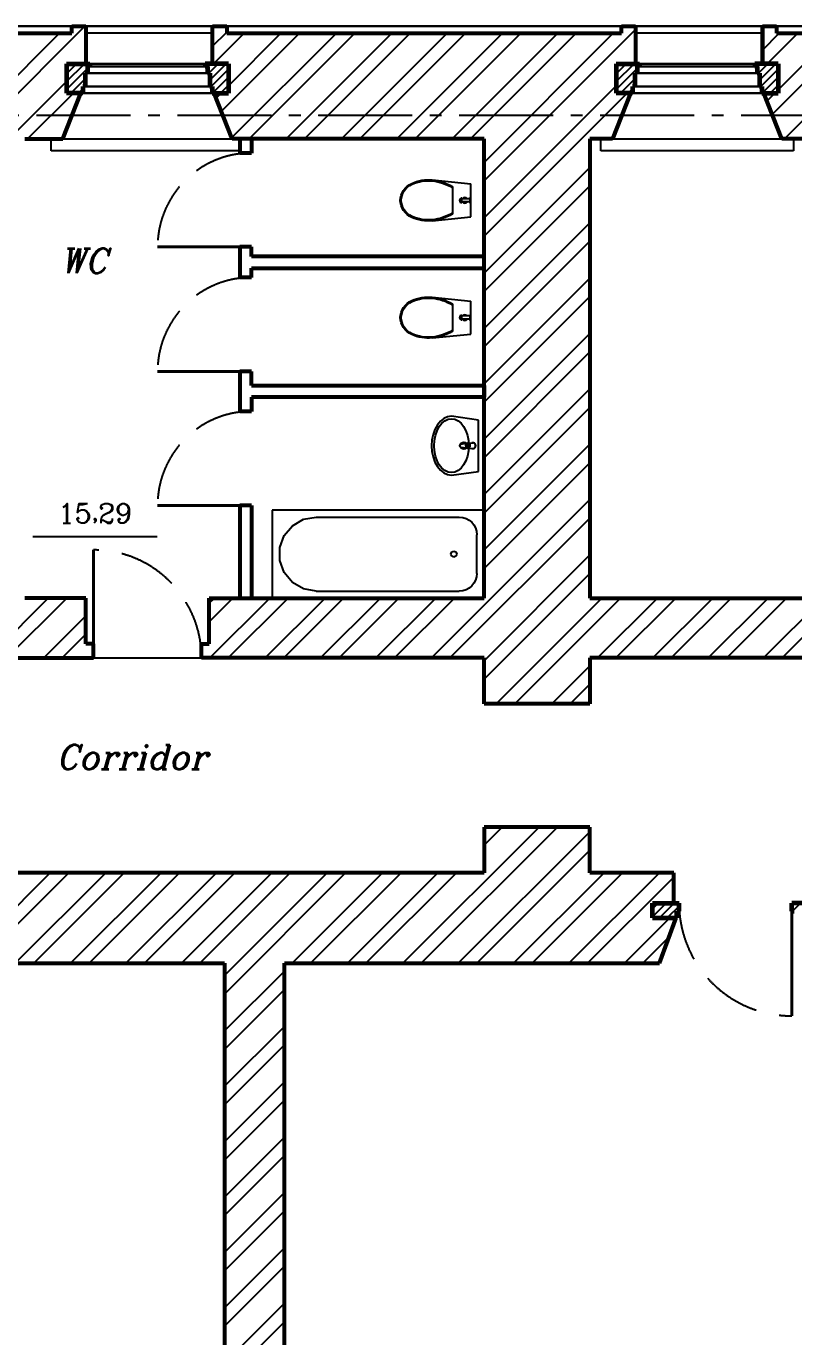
# Model space of a CAD drawing. Header units: millimetres. Extents: x 60 to 102290, y 34 to 65730.
# Drawn here: x 88203 to 94738, y 15173 to 26333 of the extents above; entities that cross this region are included whole.
import ezdxf
from ezdxf.enums import TextEntityAlignment as Align

# ---------------------------------------------------------------- set-up
doc = ezdxf.new("R2010")
doc.units = ezdxf.units.MM
doc.linetypes.add('GOST2.303 4', pattern=[7, 5, -2, 0])
doc.linetypes.add('GOST2.303 6', pattern=[12, 8, -1.5, 1, -1.5])
doc.layers.add('axes', color=40, linetype='GOST2.303 6')
doc.layers.add('text', color=177, linetype='Continuous')
doc.styles.add('GOST 2.304', font='romanc.shx', dxfattribs={"oblique": 15})

msp = doc.modelspace()

# ---------------------------------------------------------------- linework, layer by layer
at = {"lineweight": 30, "ltscale": 100}
for p, q in [((61880.6, 26333.3), (100600.6, 26333.3)), ((90140.6, 26273.3), (89920.6, 26273.3)), ((93010.6, 26273.3), (93260.6, 26273.3)), ((94470.3, 26333.3), (94590.3, 26333.3)), ((88745.3, 26013.3), (89724.9, 26013.3)), ((93425.3, 26013.3), (94404.9, 26013.3)), ((88725.3, 25934.3), (89744.9, 25934.3)), ((88745.3, 25990.3), (89724.9, 25990.3)), ((93405.3, 25934.3), (94424.9, 25934.3)), ((93425.3, 25990.3), (94404.9, 25990.3)), ((88705.3, 25819.3), (89764.9, 25819.3)), ((93385.3, 25819.3), (94444.9, 25819.3)), ((88685.3, 25763.3), (89784.9, 25763.3)), ((89852.9, 25633.3), (89801.6, 25763.3)), ((93297.4, 25633.3), (93348.6, 25763.3)), ((93365.3, 25763.3), (94464.9, 25763.3)), ((94635.3, 25373.3), (94569.9, 25539.2)), ((93010.6, 25373.3), (93130.6, 25373.3)), ((94689.9, 25373.3), (94635.3, 25373.3))]:
    msp.add_line(p, q, dxfattribs=at)
at = {"lineweight": 53, "ltscale": 100}
for p, q in [((87436, 26273.3), (88590.3, 26273.3)), ((88590.3, 26273.3), (88590.3, 26333.3)), ((88590.3, 26333.3), (88710.3, 26333.3)), ((88710.3, 26333.3), (88710.3, 26013.3)), ((89789.9, 26013.3), (89789.9, 26333.3)), ((89789.9, 26333.3), (89910.3, 26333.3)), ((89910.3, 26333.3), (89910.3, 26273.3)), ((89910.3, 26273.3), (93270.3, 26273.3)), ((93270.3, 26273.3), (93270.3, 26333.3)), ((93270.3, 26333.3), (93390.3, 26333.3)), ((93390.3, 26333.3), (93390.3, 26013.3)), ((94470.3, 26333.3), (94470.3, 26013.3)), ((94470.3, 26013.3), (94470.3, 26333.3)), ((94470.3, 26333.3), (94590.3, 26333.3)), ((94590.3, 26333.3), (94590.3, 26273.3)), ((94590.3, 26273.3), (95610.3, 26273.3)), ((89789.9, 26020.8), (89789.9, 26013.3)), ((88514.9, 25373.3), (88668.6, 25763.3)), ((89955.3, 25373.3), (89801.6, 25763.3)), ((93348.6, 25763.3), (93194.9, 25373.3)), ((94635.3, 25373.3), (94481.6, 25763.3)), ((88190.6, 25373.3), (88514.9, 25373.3)), ((92100.6, 25373.3), (89955.3, 25373.3)), ((90020.6, 25373.3), (90020.6, 25253.3)), ((90120.6, 25373.3), (90120.6, 25253.3)), ((92100.6, 21463.3), (92100.6, 25373.3)), ((93194.9, 25373.3), (93000.6, 25373.3)), ((93000.6, 25373.3), (93000.6, 21463.3)), ((95534.9, 25373.3), (94635.3, 25373.3)), ((90120.6, 25253.3), (90020.6, 25253.3)), ((90120.6, 24453.3), (90020.6, 24453.3)), ((90020.6, 24453.3), (90020.6, 24193.3)), ((90120.6, 24373.3), (90120.6, 24453.3)), ((92100.6, 24373.3), (90120.6, 24373.3)), ((90120.6, 24193.3), (90120.6, 24273.3)), ((90120.6, 24273.3), (92100.6, 24273.3)), ((90120.6, 24193.3), (90020.6, 24193.3)), ((90020.6, 23393.3), (90020.6, 23053.3)), ((90120.6, 23393.3), (90020.6, 23393.3)), ((90120.6, 23273.3), (90120.6, 23393.3)), ((90120.6, 23273.3), (92100.6, 23273.3)), ((92100.6, 23273.3), (92100.6, 23173.3)), ((90120.6, 23173.3), (90120.6, 23053.3)), ((92100.6, 23173.3), (90120.6, 23173.3)), ((90120.6, 23053.3), (90020.6, 23053.3)), ((90020.6, 22253.3), (90020.6, 21463.3)), ((90120.6, 22253.3), (90020.6, 22253.3)), ((90120.6, 22253.3), (90120.6, 21463.3)), ((88710.6, 21463.3), (88190.6, 21463.3)), ((88710.6, 21073.3), (88710.6, 21463.3)), ((89760.6, 21073.3), (89760.6, 21463.3)), ((89760.6, 21463.3), (92100.6, 21463.3)), ((93000.6, 21463.3), (95860.6, 21463.3)), ((88775.6, 21073.3), (88710.6, 21073.3)), ((88775.6, 20953.3), (88775.6, 21073.3)), ((89695.6, 20953.3), (89695.6, 21073.3)), ((89695.6, 21073.3), (89760.6, 21073.3)), ((87355.6, 20953.3), (88775.6, 20953.3)), ((92100.6, 20953.3), (89695.6, 20953.3)), ((92100.6, 20563.3), (92100.6, 20953.3)), ((95925.6, 20953.3), (93000.6, 20953.3)), ((93000.6, 20953.3), (93000.6, 20563.3)), ((93000.6, 20563.3), (92100.6, 20563.3))]:
    msp.add_line(p, q, dxfattribs=at)
at = {"lineweight": 25, "ltscale": 100}
for p, q in [((87585.8, 25373.3), (88485.8, 26273.3)), ((87742.9, 25373.3), (88702.9, 26333.3)), ((89790.3, 26273.3), (88710.3, 26273.3)), ((89789.9, 26163.1), (89910.3, 26283.5)), ((89797.3, 26013.3), (90057.3, 26273.3)), ((89863, 25607.5), (90528.8, 26273.3)), ((89924.9, 25826.6), (90371.6, 26273.3)), ((89951.8, 25382.1), (90843.1, 26273.3)), ((90100.2, 25373.3), (91000.2, 26273.3)), ((90414.5, 25373.3), (91314.5, 26273.3)), ((90571.7, 25373.3), (91471.7, 26273.3)), ((90886, 25373.3), (91786, 26273.3)), ((91043.2, 25373.3), (91943.2, 26273.3)), ((91357.5, 25373.3), (92257.5, 26273.3)), ((91514.6, 25373.3), (92414.6, 26273.3)), ((91828.9, 25373.3), (92728.9, 26273.3)), ((91986.1, 25373.3), (92886.1, 26273.3)), ((92100.6, 25016.4), (93390.3, 26306.1)), ((92100.6, 25173.6), (93200.4, 26273.3)), ((94470.3, 26273.3), (93390.3, 26273.3)), ((94470.3, 26128.8), (94614.8, 26273.3)), ((94511.9, 26013.3), (94771.9, 26273.3)), ((94552.8, 25582.7), (95243.4, 26273.3)), ((94604.9, 25792), (95086.3, 26273.3)), ((94657.7, 25373.3), (95557.7, 26273.3)), ((88545.3, 25995.8), (88562.8, 26013.3)), ((88545.3, 25928.4), (88630.2, 26013.3)), ((88545.3, 25861.1), (88697.5, 26013.3)), ((88697.2, 26013.3), (88710.3, 26026.4)), ((89744.9, 25988.1), (89770.1, 26013.3)), ((89758.5, 25934.3), (89837.5, 26013.3)), ((89764.9, 25873.4), (89904.8, 26013.3)), ((93225.3, 25995.8), (93242.8, 26013.3)), ((93225.3, 25928.4), (93310.2, 26013.3)), ((93225.3, 25861.1), (93377.5, 26013.3)), ((94424.9, 25988.1), (94450.1, 26013.3)), ((94438.5, 25934.3), (94517.5, 26013.3)), ((94444.9, 25873.4), (94584.8, 26013.3)), ((88545.3, 25793.7), (88725.3, 25973.7)), ((88741.9, 25990.3), (88745.3, 25993.7)), ((89778.2, 25819.3), (89924.9, 25966.1)), ((89789.5, 25763.3), (89924.9, 25898.7)), ((93225.3, 25793.7), (93405.3, 25973.7)), ((93421.9, 25990.3), (93425.3, 25993.7)), ((94458.2, 25819.3), (94604.9, 25966.1)), ((94469.5, 25763.3), (94604.9, 25898.7)), ((88057.2, 25373.3), (88545.3, 25861.4)), ((88582.2, 25763.3), (88705.3, 25886.4)), ((88649.6, 25763.3), (88685.3, 25799)), ((89856.9, 25763.3), (89924.9, 25831.4)), ((92100.6, 24702.1), (93225.3, 25826.7)), ((93262.2, 25763.3), (93385.3, 25886.4)), ((93329.6, 25763.3), (93365.3, 25799)), ((94536.9, 25763.3), (94604.9, 25831.4)), ((88214.4, 25373.3), (88604.4, 25763.3)), ((89818.6, 25720.3), (89861.6, 25763.3)), ((89924.2, 25763.3), (89924.9, 25764)), ((92100.6, 24544.9), (93319, 25763.3)), ((94508.4, 25695.4), (94576.3, 25763.3)), ((94604.2, 25763.3), (94604.9, 25764)), ((88414.9, 25273.3), (88414.9, 25373.3)), ((88414.9, 25373.3), (90055.3, 25373.3)), ((88514.9, 25373.3), (89955.3, 25373.3)), ((93095, 25273.3), (93095, 25373.3)), ((93095, 25373.3), (94735.3, 25373.3)), ((93194.9, 25373.3), (94635.3, 25373.3)), ((94635.3, 25373.3), (94735.3, 25373.3)), ((94735.3, 25373.3), (94735.3, 25273.3)), ((90020.6, 25273.3), (88414.9, 25273.3)), ((94735.3, 25273.3), (93095, 25273.3)), ((92100.6, 24230.6), (93000.6, 25130.6)), ((92100.6, 24073.5), (93000.6, 24973.5)), ((92100.6, 23759.2), (93000.6, 24659.2)), ((92100.6, 23602), (93000.6, 24502)), ((92100.6, 23287.7), (93000.6, 24187.7)), ((92100.6, 23130.5), (93000.6, 24030.5)), ((92100.6, 22816.2), (93000.6, 23716.2)), ((92100.6, 22659.1), (93000.6, 23559.1)), ((92100.6, 22344.8), (93000.6, 23244.8)), ((92100.6, 22187.6), (93000.6, 23087.6)), ((92100.6, 21873.3), (93000.6, 22773.3)), ((92100.6, 21716.2), (93000.6, 22616.2)), ((91652.1, 20953.3), (93000.6, 22301.8)), ((91809.3, 20953.3), (93000.6, 22144.7)), ((92100.6, 20930.4), (93000.6, 21830.4)), ((92100.6, 20773.2), (93000.6, 21673.2)), ((87880.4, 20953.3), (88390.4, 21463.3)), ((88037.6, 20953.3), (88547.6, 21463.3)), ((89760.6, 21419.2), (89804.8, 21463.3)), ((89760.6, 21262), (89961.9, 21463.3)), ((89766.3, 20953.3), (90276.3, 21463.3)), ((89923.4, 20953.3), (90433.4, 21463.3)), ((90237.7, 20953.3), (90747.7, 21463.3)), ((90394.9, 20953.3), (90904.9, 21463.3)), ((90709.2, 20953.3), (91219.2, 21463.3)), ((90866.3, 20953.3), (91376.3, 21463.3)), ((91180.6, 20953.3), (91690.6, 21463.3)), ((91337.8, 20953.3), (91847.8, 21463.3)), ((92205, 20563.3), (93105, 21463.3)), ((92362.2, 20563.3), (93262.2, 21463.3)), ((93066.5, 20953.3), (93576.5, 21463.3)), ((93223.7, 20953.3), (93733.7, 21463.3)), ((93538, 20953.3), (94048, 21463.3)), ((93695.1, 20953.3), (94205.1, 21463.3)), ((94009.4, 20953.3), (94519.4, 21463.3)), ((94166.6, 20953.3), (94676.6, 21463.3)), ((94480.9, 20953.3), (94990.9, 21463.3)), ((94638, 20953.3), (95148, 21463.3)), ((88351.9, 20953.3), (88710.6, 21312.1)), ((88509, 20953.3), (88710.6, 21154.9)), ((92676.5, 20563.3), (93000.6, 20887.5)), ((92833.7, 20563.3), (93000.6, 20730.3)), ((91409.4, 18353.3), (92569.4, 19513.3)), ((91566.6, 18353.3), (92726.6, 19513.3)), ((91880.9, 18353.3), (93000.6, 19473.1)), ((92100.6, 19358.8), (92255.1, 19513.3)), ((92038, 18353.3), (93000.6, 19315.9)), ((87637.7, 18353.3), (88407.7, 19123.3)), ((87794.9, 18353.3), (88564.9, 19123.3)), ((88109.2, 18353.3), (88879.2, 19123.3)), ((88266.3, 18353.3), (89036.3, 19123.3)), ((88580.6, 18353.3), (89350.6, 19123.3)), ((88737.8, 18353.3), (89507.8, 19123.3)), ((89052.1, 18353.3), (89822.1, 19123.3)), ((89209.3, 18353.3), (89979.3, 19123.3)), ((89523.6, 18353.3), (90293.6, 19123.3)), ((89680.7, 18353.3), (90450.7, 19123.3)), ((89890.6, 18248.9), (90765, 19123.3)), ((89890.6, 18091.8), (90922.2, 19123.3)), ((90466.5, 18353.3), (91236.5, 19123.3)), ((90623.7, 18353.3), (91393.7, 19123.3)), ((90938, 18353.3), (91708, 19123.3)), ((91095.1, 18353.3), (91865.1, 19123.3)), ((92352.4, 18353.3), (93122.4, 19123.3)), ((92509.5, 18353.3), (93279.5, 19123.3)), ((92823.8, 18353.3), (93593.8, 19123.3)), ((92981, 18353.3), (93715.3, 19087.6)), ((93651.4, 18865.8), (93535.9, 18750.4)), ((93584, 18865.8), (93535.9, 18817.7)), ((93718.7, 18865.8), (93593.7, 18740.8)), ((94729, 18865.8), (94720.6, 18857.5)), ((94796.3, 18865.8), (94727.3, 18796.8)), ((93760.9, 18840.7), (93661.1, 18740.8)), ((93740.9, 18753.3), (93728.4, 18740.8)), ((93295.3, 18353.3), (93682.8, 18740.8)), ((93452.4, 18353.3), (93677.9, 18578.8)), ((89890.6, 17777.5), (90400.6, 18287.5)), ((89890.6, 17620.3), (90400.6, 18130.3)), ((89890.6, 17306), (90400.6, 17816)), ((89890.6, 17148.8), (90400.6, 17658.8)), ((89890.6, 16834.5), (90400.6, 17344.5)), ((89890.6, 16677.4), (90400.6, 17187.4)), ((89890.6, 16363.1), (90400.6, 16873.1)), ((89890.6, 16205.9), (90400.6, 16715.9)), ((89890.6, 15891.6), (90400.6, 16401.6)), ((89890.6, 15734.4), (90400.6, 16244.4)), ((89890.6, 15420.1), (90400.6, 15930.1)), ((89890.6, 15263), (90400.6, 15773)), ((89890.6, 14948.7), (90400.6, 15458.7)), ((89890.6, 14791.5), (90400.6, 15301.5))]:
    msp.add_line(p, q, dxfattribs=at)
at = {"lineweight": 60, "ltscale": 100}
for p, q in [((88545.3, 26013.3), (88745.3, 26013.3)), ((88545.3, 26013.3), (88545.3, 25763.3)), ((88745.3, 26013.3), (88745.3, 25990.3)), ((89924.9, 26013.3), (89724.9, 26013.3)), ((89724.9, 26013.3), (89724.9, 25990.3)), ((89924.9, 26013.3), (89924.9, 25763.3)), ((93225.3, 26013.3), (93425.3, 26013.3)), ((93225.3, 26013.3), (93225.3, 25763.3)), ((93425.3, 26013.3), (93425.3, 25990.3)), ((94604.9, 26013.3), (94404.9, 26013.3)), ((94404.9, 26013.3), (94404.9, 25990.3)), ((94604.9, 26013.3), (94604.9, 25763.3)), ((88705.3, 25934.3), (88705.3, 25819.3)), ((88705.3, 25934.3), (88725.3, 25934.3)), ((88725.3, 25990.3), (88725.3, 25934.3)), ((88725.3, 25990.3), (88745.3, 25990.3)), ((89744.9, 25990.3), (89724.9, 25990.3)), ((89744.9, 25990.3), (89744.9, 25934.3)), ((89764.9, 25934.3), (89744.9, 25934.3)), ((89764.9, 25934.3), (89764.9, 25819.3)), ((93385.3, 25934.3), (93385.3, 25819.3)), ((93385.3, 25934.3), (93405.3, 25934.3)), ((93405.3, 25990.3), (93405.3, 25934.3)), ((93405.3, 25990.3), (93425.3, 25990.3)), ((94424.9, 25990.3), (94404.9, 25990.3)), ((94424.9, 25990.3), (94424.9, 25934.3)), ((94444.9, 25934.3), (94424.9, 25934.3)), ((94444.9, 25934.3), (94444.9, 25819.3)), ((88685.3, 25819.3), (88685.3, 25763.3)), ((88705.3, 25819.3), (88685.3, 25819.3)), ((89764.9, 25819.3), (89784.9, 25819.3)), ((89784.9, 25819.3), (89784.9, 25763.3)), ((93365.3, 25819.3), (93365.3, 25763.3)), ((93385.3, 25819.3), (93365.3, 25819.3)), ((94444.9, 25819.3), (94464.9, 25819.3)), ((94464.9, 25819.3), (94464.9, 25763.3)), ((88685.3, 25763.3), (88545.3, 25763.3)), ((89784.9, 25763.3), (89924.9, 25763.3)), ((93365.3, 25763.3), (93225.3, 25763.3)), ((94464.9, 25763.3), (94604.9, 25763.3)), ((93535.9, 18865.8), (93760.9, 18865.8)), ((93535.9, 18740.8), (93535.9, 18865.8)), ((93760.9, 18796.8), (93760.9, 18865.8)), ((94945.6, 18865.8), (94720.6, 18865.8)), ((94720.6, 18796.8), (94720.6, 18865.8)), ((93760.9, 18796.8), (93740.9, 18796.8)), ((93740.9, 18740.8), (93740.9, 18796.8)), ((94720.6, 18796.8), (94740.6, 18796.8)), ((93535.9, 18740.8), (93740.9, 18740.8))]:
    msp.add_line(p, q, dxfattribs=at)
at = {"linetype": 'Continuous', "lineweight": 15, "ltscale": 100}
for p, q in [((90885.2, 25573.3), (90689.1, 25573.3)), ((90885.2, 25573.3), (90689.1, 25573.3)), ((90814.1, 25373.3), (90939.1, 25373.3)), ((90814.1, 25373.3), (90939.1, 25373.3)), ((90814.1, 24373.3), (90939.1, 24373.3)), ((91868.1, 24273.3), (90689.1, 24273.3)), ((91868.1, 24273.3), (90689.1, 24273.3)), ((91876.6, 23273.3), (90689.1, 23273.3)), ((91876.6, 23273.3), (90689.1, 23273.3)), ((91876.6, 23173.3), (90689.1, 23173.3)), ((91876.6, 23173.3), (90689.1, 23173.3)), ((91908.3, 21463.3), (90689.1, 21463.3)), ((91908.3, 21463.3), (90689.1, 21463.3)), ((91790.7, 20953.3), (90689.1, 20953.3))]:
    msp.add_line(p, q, dxfattribs=at)
at = {"linetype": 'ByBlock'}
for p, q in [((91485.5, 24995.2), (91505.9, 25003.7)), ((91505.9, 25003.7), (91526.9, 25010.8)), ((91509.1, 24996.5), (91529.5, 25003.4)), ((91526.9, 25010.8), (91548.4, 25016.6)), ((91529.5, 25003.4), (91550.5, 25009)), ((91548.4, 25016.6), (91570.2, 25020.9)), ((91550.5, 25009), (91571.7, 25013.2)), ((91570.2, 25020.9), (91592.4, 25023.8)), ((91571.7, 25013.2), (91593.3, 25016)), ((91592.4, 25023.8), (91614.7, 25025.2)), ((91593.3, 25016), (91615, 25017.4)), ((91614.7, 25025.2), (91637.1, 25025.2)), ((91615, 25017.4), (91636.8, 25017.4)), ((91636.8, 25017.4), (91658.5, 25016)), ((91637.1, 25025.2), (91659.4, 25023.8)), ((91658.5, 25016), (91681.4, 25013.1)), ((91659.4, 25023.8), (91987.9, 24991.4)), ((91659.4, 25023.8), (91682.1, 25020.9)), ((91681.4, 25013.1), (91704, 25009)), ((91682.1, 25020.9), (91704.6, 25016.9)), ((91704, 25009), (91726.4, 25003.7)), ((91704.6, 25016.9), (91726.8, 25011.7)), ((91726.4, 25003.7), (91748.3, 24997.1)), ((91726.8, 25011.7), (91748.6, 25005.3)), ((91748.6, 25005.3), (91770, 24997.8)), ((91389.6, 24872.8), (91394.6, 24894.7)), ((91389.6, 24872.8), (91394.6, 24894.7)), ((91394.6, 24894.7), (91402.9, 24915.8)), ((91394.6, 24894.7), (91402.9, 24915.8)), ((91398, 24871.7), (91402.8, 24892.6)), ((91402.8, 24892.6), (91410.6, 24912.6)), ((91402.9, 24915.8), (91414.3, 24935.6)), ((91402.9, 24915.8), (91414.3, 24935.6)), ((91410.6, 24912.6), (91421.5, 24931.5)), ((91414.3, 24935.6), (91428.5, 24953.8)), ((91414.3, 24935.6), (91428.5, 24953.8)), ((91421.5, 24931.5), (91435, 24948.8)), ((91428.5, 24953.8), (91445.4, 24970)), ((91428.5, 24953.8), (91445.4, 24970)), ((91435, 24948.8), (91451.1, 24964.2)), ((91445.4, 24970), (91464.5, 24983.9)), ((91445.4, 24970), (91464.5, 24983.9)), ((91451.1, 24964.2), (91469.3, 24977.4)), ((91464.5, 24983.9), (91485.5, 24995.2)), ((91464.5, 24983.9), (91485.5, 24995.2)), ((91469.3, 24977.4), (91489.3, 24988.2)), ((91489.3, 24988.2), (91509.1, 24996.5)), ((91748.3, 24997.1), (91769.8, 24989.4)), ((91769.8, 24989.4), (91790.8, 24980.5)), ((91770, 24997.8), (91790.9, 24989.1)), ((91790.8, 24980.5), (91811.2, 24970.5)), ((91790.9, 24989.1), (91811.2, 24979.4)), ((91811.2, 24979.4), (91830.9, 24968.6)), ((91811.2, 24970.5), (91830.9, 24959.4)), ((91830.9, 24968.6), (91830.9, 24732.2)), ((91987.9, 24709.4), (91987.9, 24991.4)), ((91387.9, 24850.4), (91389.6, 24872.8)), ((91387.9, 24850.4), (91389.6, 24872.8)), ((91389.6, 24828.1), (91387.9, 24850.4)), ((91394.6, 24806.1), (91389.6, 24828.1)), ((91402.9, 24785.1), (91394.6, 24806.1)), ((91396.4, 24850.4), (91398, 24871.7)), ((91398, 24829.1), (91396.4, 24850.4)), ((91402.8, 24808.3), (91398, 24829.1)), ((91410.6, 24788.2), (91402.8, 24808.3)), ((91414.3, 24765.2), (91402.9, 24785.1)), ((91421.5, 24769.3), (91410.6, 24788.2)), ((91912.9, 24830.4), (91912.9, 24870.4)), ((91982.9, 24864.4), (91912.9, 24864.4)), ((91982.9, 24836.4), (91912.9, 24836.4)), ((91982.9, 24825.4), (91982.9, 24875.4)), ((91982.9, 24875.4), (91987.9, 24875.4)), ((91987.9, 24825.4), (91982.9, 24825.4)), ((91428.5, 24747.1), (91414.3, 24765.2)), ((91435, 24752), (91421.5, 24769.3)), ((91445.4, 24730.9), (91428.5, 24747.1)), ((91451.1, 24736.6), (91435, 24752)), ((91464.5, 24717), (91445.4, 24730.9)), ((91469.3, 24723.4), (91451.1, 24736.6)), ((91485.5, 24705.6), (91464.5, 24717)), ((91489.3, 24712.6), (91469.3, 24723.4)), ((91505.9, 24697.2), (91485.5, 24705.6)), ((91509.1, 24704.4), (91489.3, 24712.6)), ((91526.9, 24690), (91505.9, 24697.2)), ((91529.5, 24697.4), (91509.1, 24704.4)), ((91548.4, 24684.3), (91526.9, 24690)), ((91550.5, 24691.8), (91529.5, 24697.4)), ((91570.2, 24679.9), (91548.4, 24684.3)), ((91571.7, 24687.6), (91550.5, 24691.8)), ((91592.4, 24677), (91570.2, 24679.9)), ((91593.3, 24684.8), (91571.7, 24687.6)), ((91614.7, 24675.6), (91592.4, 24677)), ((91615, 24683.4), (91593.3, 24684.8)), ((91637.1, 24675.6), (91614.7, 24675.6)), ((91636.8, 24683.4), (91615, 24683.4)), ((91658.5, 24684.8), (91636.8, 24683.4)), ((91659.4, 24677.1), (91637.1, 24675.6)), ((91681.4, 24687.7), (91658.5, 24684.8)), ((91659.4, 24677.1), (91987.9, 24709.4)), ((91682.1, 24679.9), (91659.4, 24677.1)), ((91704, 24691.8), (91681.4, 24687.7)), ((91704.6, 24683.9), (91682.1, 24679.9)), ((91726.4, 24697.2), (91704, 24691.8)), ((91726.8, 24689.2), (91704.6, 24683.9)), ((91748.3, 24703.7), (91726.4, 24697.2)), ((91748.6, 24695.5), (91726.8, 24689.2)), ((91769.8, 24711.5), (91748.3, 24703.7)), ((91770, 24703.1), (91748.6, 24695.5)), ((91790.8, 24720.4), (91769.8, 24711.5)), ((91790.9, 24711.7), (91770, 24703.1)), ((91811.2, 24730.4), (91790.8, 24720.4)), ((91811.2, 24721.4), (91790.9, 24711.7)), ((91830.9, 24741.5), (91811.2, 24730.4)), ((91830.9, 24732.2), (91811.2, 24721.4)), ((91464.5, 23985.1), (91485.5, 23996.4)), ((91464.5, 23985.1), (91485.5, 23996.4)), ((91485.5, 23996.4), (91505.9, 24004.9)), ((91489.3, 23989.4), (91509.1, 23997.7)), ((91505.9, 24004.9), (91526.9, 24012)), ((91509.1, 23997.7), (91529.5, 24004.6)), ((91526.9, 24012), (91548.4, 24017.8)), ((91529.5, 24004.6), (91550.5, 24010.2)), ((91548.4, 24017.8), (91570.2, 24022.1)), ((91550.5, 24010.2), (91571.7, 24014.4)), ((91570.2, 24022.1), (91592.4, 24025)), ((91571.7, 24014.4), (91593.3, 24017.3)), ((91592.4, 24025), (91614.7, 24026.5)), ((91593.3, 24017.3), (91615, 24018.7)), ((91614.7, 24026.5), (91637.1, 24026.5)), ((91615, 24018.7), (91636.8, 24018.7)), ((91636.8, 24018.7), (91658.5, 24017.2)), ((91637.1, 24026.5), (91659.4, 24025)), ((91658.5, 24017.2), (91681.4, 24014.4)), ((91659.4, 24025), (91987.9, 23992.6)), ((91659.4, 24025), (91682.1, 24022.1)), ((91681.4, 24014.4), (91704, 24010.2)), ((91682.1, 24022.1), (91704.6, 24018.1)), ((91704, 24010.2), (91726.4, 24004.9)), ((91704.6, 24018.1), (91726.8, 24012.9)), ((91726.4, 24004.9), (91748.3, 23998.3)), ((91726.8, 24012.9), (91748.6, 24006.5)), ((91748.3, 23998.3), (91769.8, 23990.6)), ((91748.6, 24006.5), (91770, 23999)), ((91770, 23999), (91790.9, 23990.4)), ((91389.6, 23874), (91394.6, 23895.9)), ((91389.6, 23874), (91394.6, 23895.9)), ((91394.6, 23895.9), (91402.9, 23917)), ((91394.6, 23895.9), (91402.9, 23917)), ((91398, 23872.9), (91402.8, 23893.8)), ((91402.8, 23893.8), (91410.6, 23913.9)), ((91402.9, 23917), (91414.3, 23936.8)), ((91402.9, 23917), (91414.3, 23936.8)), ((91410.6, 23913.9), (91421.5, 23932.7)), ((91414.3, 23936.8), (91428.5, 23955)), ((91414.3, 23936.8), (91428.5, 23955)), ((91421.5, 23932.7), (91435, 23950)), ((91428.5, 23955), (91445.4, 23971.2)), ((91428.5, 23955), (91445.4, 23971.2)), ((91435, 23950), (91451.1, 23965.4)), ((91445.4, 23971.2), (91464.5, 23985.1)), ((91445.4, 23971.2), (91464.5, 23985.1)), ((91451.1, 23965.4), (91469.3, 23978.7)), ((91469.3, 23978.7), (91489.3, 23989.4)), ((91769.8, 23990.6), (91790.8, 23981.7)), ((91790.8, 23981.7), (91811.2, 23971.7)), ((91790.9, 23990.4), (91811.2, 23980.6)), ((91811.2, 23980.6), (91830.9, 23969.8)), ((91811.2, 23971.7), (91830.9, 23960.6)), ((91830.9, 23969.8), (91830.9, 23733.4)), ((91987.9, 23710.7), (91987.9, 23992.6)), ((91387.9, 23851.6), (91389.6, 23874)), ((91387.9, 23851.6), (91389.6, 23874)), ((91389.6, 23829.3), (91387.9, 23851.6)), ((91394.6, 23807.4), (91389.6, 23829.3)), ((91402.9, 23786.3), (91394.6, 23807.4)), ((91396.4, 23851.6), (91398, 23872.9)), ((91398, 23830.4), (91396.4, 23851.6)), ((91402.8, 23809.5), (91398, 23830.4)), ((91410.6, 23789.4), (91402.8, 23809.5)), ((91414.3, 23766.5), (91402.9, 23786.3)), ((91421.5, 23770.6), (91410.6, 23789.4)), ((91912.9, 23831.6), (91912.9, 23871.6)), ((91982.9, 23865.6), (91912.9, 23865.6)), ((91982.9, 23837.6), (91912.9, 23837.6)), ((91982.9, 23826.6), (91982.9, 23876.6)), ((91982.9, 23876.6), (91987.9, 23876.6)), ((91987.9, 23826.6), (91982.9, 23826.6)), ((91428.5, 23748.3), (91414.3, 23766.5)), ((91435, 23753.3), (91421.5, 23770.6)), ((91445.4, 23732.1), (91428.5, 23748.3)), ((91451.1, 23737.8), (91435, 23753.3)), ((91464.5, 23718.2), (91445.4, 23732.1)), ((91469.3, 23724.6), (91451.1, 23737.8)), ((91485.5, 23706.9), (91464.5, 23718.2)), ((91489.3, 23713.8), (91469.3, 23724.6)), ((91505.9, 23698.4), (91485.5, 23706.9)), ((91509.1, 23705.6), (91489.3, 23713.8)), ((91526.9, 23691.2), (91505.9, 23698.4)), ((91529.5, 23698.6), (91509.1, 23705.6)), ((91548.4, 23685.5), (91526.9, 23691.2)), ((91550.5, 23693.1), (91529.5, 23698.6)), ((91570.2, 23681.2), (91548.4, 23685.5)), ((91571.7, 23688.8), (91550.5, 23693.1)), ((91592.4, 23678.3), (91570.2, 23681.2)), ((91593.3, 23686), (91571.7, 23688.8)), ((91614.7, 23676.8), (91592.4, 23678.3)), ((91615, 23684.6), (91593.3, 23686)), ((91637.1, 23676.8), (91614.7, 23676.8)), ((91636.8, 23684.6), (91615, 23684.6)), ((91658.5, 23686), (91636.8, 23684.6)), ((91659.4, 23678.3), (91637.1, 23676.8)), ((91681.4, 23688.9), (91658.5, 23686)), ((91659.4, 23678.3), (91987.9, 23710.7)), ((91682.1, 23681.1), (91659.4, 23678.3)), ((91704, 23693), (91681.4, 23688.9)), ((91704.6, 23685.2), (91682.1, 23681.1)), ((91726.4, 23698.4), (91704, 23693)), ((91726.8, 23690.4), (91704.6, 23685.2)), ((91748.3, 23705), (91726.4, 23698.4)), ((91748.6, 23696.8), (91726.8, 23690.4)), ((91769.8, 23712.7), (91748.3, 23705)), ((91770, 23704.3), (91748.6, 23696.8)), ((91790.8, 23721.6), (91769.8, 23712.7)), ((91790.9, 23712.9), (91770, 23704.3)), ((91811.2, 23731.6), (91790.8, 23721.6)), ((91811.2, 23722.6), (91790.9, 23712.9)), ((91830.9, 23742.7), (91811.2, 23731.6)), ((91830.9, 23733.4), (91811.2, 23722.6)), ((91758.3, 22992.3), (91729.2, 22969.1)), ((91789.9, 23006.5), (91758.3, 22992.3)), ((91822.8, 23011.3), (91789.9, 23006.5)), ((91794, 22986), (91822.8, 22990.5)), ((92054.3, 22979.3), (91822.8, 23011.3)), ((91822.8, 22990.5), (91851.6, 22986)), ((91682.7, 22900.1), (91667.1, 22856.8)), ((91703.6, 22938), (91682.7, 22900.1)), ((91686.6, 22848.8), (91700.2, 22888.5)), ((91700.2, 22888.5), (91718.5, 22923.3)), ((91729.2, 22969.1), (91703.6, 22938)), ((91718.5, 22923.3), (91740.9, 22951.8)), ((91740.9, 22951.8), (91766.4, 22973)), ((91766.4, 22973), (91794, 22986)), ((91851.6, 22986), (91879.2, 22973)), ((91879.2, 22973), (91904.7, 22951.8)), ((91904.7, 22951.8), (91927.1, 22923.3)), ((91927.1, 22923.3), (91945.4, 22888.5)), ((91945.4, 22888.5), (91959, 22848.8)), ((92053.9, 22979.1), (92053.9, 22979.3)), ((92054.3, 22542.8), (92054.3, 22979.3)), ((91657.5, 22809.8), (91654.3, 22761)), ((91667.1, 22856.8), (91657.5, 22809.8)), ((91675.4, 22761), (91678.2, 22805.8)), ((91678.2, 22805.8), (91686.6, 22848.8)), ((91953.5, 22778.7), (91900.6, 22772.1)), ((91959, 22848.8), (91967.4, 22805.8)), ((91963, 22782), (92003.3, 22784.9)), ((91965.2, 22774.6), (91980.1, 22774.6)), ((91967.4, 22805.8), (91970.2, 22761)), ((91979.4, 22774.6), (91979.4, 22747.4)), ((91980.1, 22774.6), (91980.1, 22747.4)), ((92003.3, 22784.9), (92008.4, 22784.8)), ((91654.3, 22761), (91657.5, 22712.2)), ((91657.5, 22712.2), (91667.1, 22665.2)), ((91667.1, 22665.2), (91682.7, 22622)), ((91678.2, 22716.3), (91675.4, 22761)), ((91686.6, 22673.2), (91678.2, 22716.3)), ((91700.2, 22633.5), (91686.6, 22673.2)), ((91900.6, 22749.9), (91953.5, 22743.3)), ((91959, 22673.2), (91945.4, 22633.5)), ((91967.4, 22716.3), (91959, 22673.2)), ((91963, 22740), (92003.3, 22737.1)), ((91980.1, 22747.4), (91965.2, 22747.4)), ((91970.2, 22761), (91967.4, 22716.3)), ((92003.3, 22737.1), (92008.3, 22737.2)), ((91682.7, 22622), (91703.6, 22584)), ((91718.5, 22598.8), (91700.2, 22633.5)), ((91703.6, 22584), (91729.2, 22552.9)), ((91740.9, 22570.2), (91718.5, 22598.8)), ((91729.2, 22552.9), (91758.3, 22529.8)), ((91766.4, 22549), (91740.9, 22570.2)), ((91794, 22536), (91766.4, 22549)), ((91879.2, 22549), (91851.6, 22536)), ((91904.7, 22570.2), (91879.2, 22549)), ((91927.1, 22598.8), (91904.7, 22570.2)), ((91945.4, 22633.5), (91927.1, 22598.8)), ((91758.3, 22529.8), (91789.9, 22515.5)), ((91789.9, 22515.5), (91822.8, 22511.3)), ((91822.8, 22532.1), (91794, 22536)), ((91822.8, 22511.3), (92054.3, 22542.8)), ((91851.6, 22536), (91822.8, 22532.1)), ((92053.9, 22542.8), (92053.9, 22542.9)), ((92100.6, 22213.3), (90295.7, 22213.3)), ((90295.7, 22213.3), (90295.7, 21463.3)), ((92100.6, 21463.3), (92100.6, 22213.3)), ((90468.7, 22079.6), (90563.7, 22134.3)), ((90563.7, 22134.3), (90671.8, 22153.3)), ((90671.8, 22153.3), (91890.1, 22153.3)), ((91890.1, 22153.3), (91919.4, 22150.4)), ((91919.4, 22150.4), (91947.6, 22141.9)), ((91947.6, 22141.9), (91973.6, 22128)), ((91973.6, 22128), (91996.4, 22109.4)), ((91996.4, 22109.4), (92015.1, 22086.6)), ((90360.7, 21893), (90398.2, 21995.8)), ((90398.2, 21995.8), (90468.7, 22079.6)), ((92015.1, 22086.6), (92029, 22060.7)), ((92029, 22060.7), (92037.6, 22032.6)), ((92037.6, 22032.6), (92040.5, 22003.3)), ((92040.5, 21673.3), (92040.5, 22003.3)), ((90360.7, 21783.6), (90360.7, 21893)), ((90398.2, 21680.8), (90360.7, 21783.6)), ((91819, 21838.3), (91826.3, 21856)), ((91826.3, 21820.6), (91819, 21838.3)), ((91826.3, 21856), (91844.1, 21863.3)), ((91844.1, 21813.3), (91826.3, 21820.6)), ((91844.1, 21863.3), (91861.8, 21856)), ((91861.8, 21820.6), (91844.1, 21813.3)), ((91861.8, 21856), (91869.1, 21838.3)), ((91869.1, 21838.3), (91861.8, 21820.6)), ((90468.7, 21597), (90398.2, 21680.8)), ((92040.5, 21673.3), (92037.6, 21644)), ((90563.7, 21542.3), (90468.7, 21597)), ((90671.8, 21523.3), (90563.7, 21542.3)), ((91973.6, 21548.6), (91947.6, 21534.7)), ((91996.4, 21567.2), (91973.6, 21548.6)), ((92015.1, 21590), (91996.4, 21567.2)), ((92029, 21615.9), (92015.1, 21590)), ((92037.6, 21644), (92029, 21615.9)), ((92100.6, 21463.3), (90295.7, 21463.3)), ((90671.8, 21523.3), (91890.1, 21523.3)), ((91919.4, 21526.2), (91890.1, 21523.3)), ((91947.6, 21534.7), (91919.4, 21526.2))]:
    msp.add_line(p, q, dxfattribs=at)
at = {"lineweight": 40, "ltscale": 100}
for p, q in [((90120.6, 24453.3), (89320.6, 24453.3)), ((90120.6, 23393.3), (89320.6, 23393.3)), ((90120.6, 22253.3), (89320.6, 22253.3)), ((88775.6, 20953.3), (88775.6, 21873.3)), ((94720.6, 18865.8), (94720.6, 17905.8))]:
    msp.add_line(p, q, dxfattribs=at)
at = {"lineweight": 53, "ltscale": 40}
for p, q in [((93000.6, 19513.3), (92100.6, 19513.3)), ((92100.6, 19513.3), (92100.6, 19123.3)), ((93000.6, 19123.3), (93000.6, 19513.3)), ((92100.6, 19123.3), (85592.2, 19123.3)), ((93715.3, 19123.3), (93000.6, 19123.3)), ((93715.3, 18865.8), (93715.3, 19123.3)), ((93715.3, 18873.3), (93715.3, 18865.8)), ((93595.3, 18353.3), (93737.3, 18740.8)), ((85590.6, 18353.3), (89890.6, 18353.3)), ((89890.6, 18353.3), (89890.6, 11843.3)), ((90400.6, 11843.3), (90400.6, 18353.3)), ((90400.6, 18353.3), (93595.3, 18353.3))]:
    msp.add_line(p, q, dxfattribs=at)
at = {"linetype": 'ByBlock'}
msp.add_circle((91927.8, 22761), 30, dxfattribs=at)
at = {"linetype": 'GOST2.303 4', "ltscale": 100}
for centre, radius, start, end in [((90120.6, 24453.3), 800, 90, 180), ((90120.6, 23393.3), 800, 90, 180), ((90120.6, 22253.3), 800, 90, 180), ((88775.6, 20953.3), 920, 0, 90), ((94720.6, 18865.5), 959.7, 179.98206, 270)]:
    msp.add_arc(centre, radius, start, end, dxfattribs=at)
at = {"linetype": 'ByBlock'}
for centre, radius, start, end in [((91912.9, 24850.4), 20, 90, 270), ((91936.9, 24850.4), 25, 36.86, 143.14), ((91936.9, 24850.4), 25, 216.86, 323.14), ((91912.9, 23851.6), 20, 90, 270), ((91936.9, 23851.6), 25, 36.86, 143.14), ((91936.9, 23851.6), 25, 216.86, 323.14), ((91902, 22761), 11.2, 97.13892, 262.86108), ((91964.9, 22761), 21.1, 95.16961, 264.83039), ((91965.6, 22761), 21.1, 95.16961, 264.83039), ((91965.2, 22761), 13.6, 90, 270), ((92005, 22761), 25, 249.28556, 110.71444), ((92005, 22761), 24, 277.83741, 81.8967)]:
    msp.add_arc(centre, radius, start, end, dxfattribs=at)
at = {"layer": 'axes', "ltscale": 100, "extrusion": (0, 1, 0)}
msp.add_line((102289.8, 25573.3), (56821, 25573.3), dxfattribs=at)
at = {"layer": 'text', "linetype": 'Continuous', "ltscale": 75}
for p, q in [((88258.2, 21987.2), (89316.7, 21987.2)), ((88775.6, 20953.3), (89695.6, 20953.3))]:
    msp.add_line(p, q, dxfattribs=at)

# ---------------------------------------------------------------- texts
at = {"layer": 'text', "linetype": 'Continuous', "ltscale": 90, "style": 'GOST 2.304', "oblique": 15}
for s, p in [('WC', (88689.8, 24335.2)), ('Corridor', (89102.4, 20109.6))]:
    msp.add_text(s, height=208.33, dxfattribs=at).set_placement(p, align=Align.MIDDLE_CENTER)
at = {"layer": 'text', "linetype": 'Continuous', "ltscale": 50, "style": 'GOST 2.304'}
msp.add_text('15,29', height=166.67, dxfattribs=at).set_placement((88787.4, 22185.9), align=Align.MIDDLE_CENTER)

doc.saveas('drawing.dxf')
